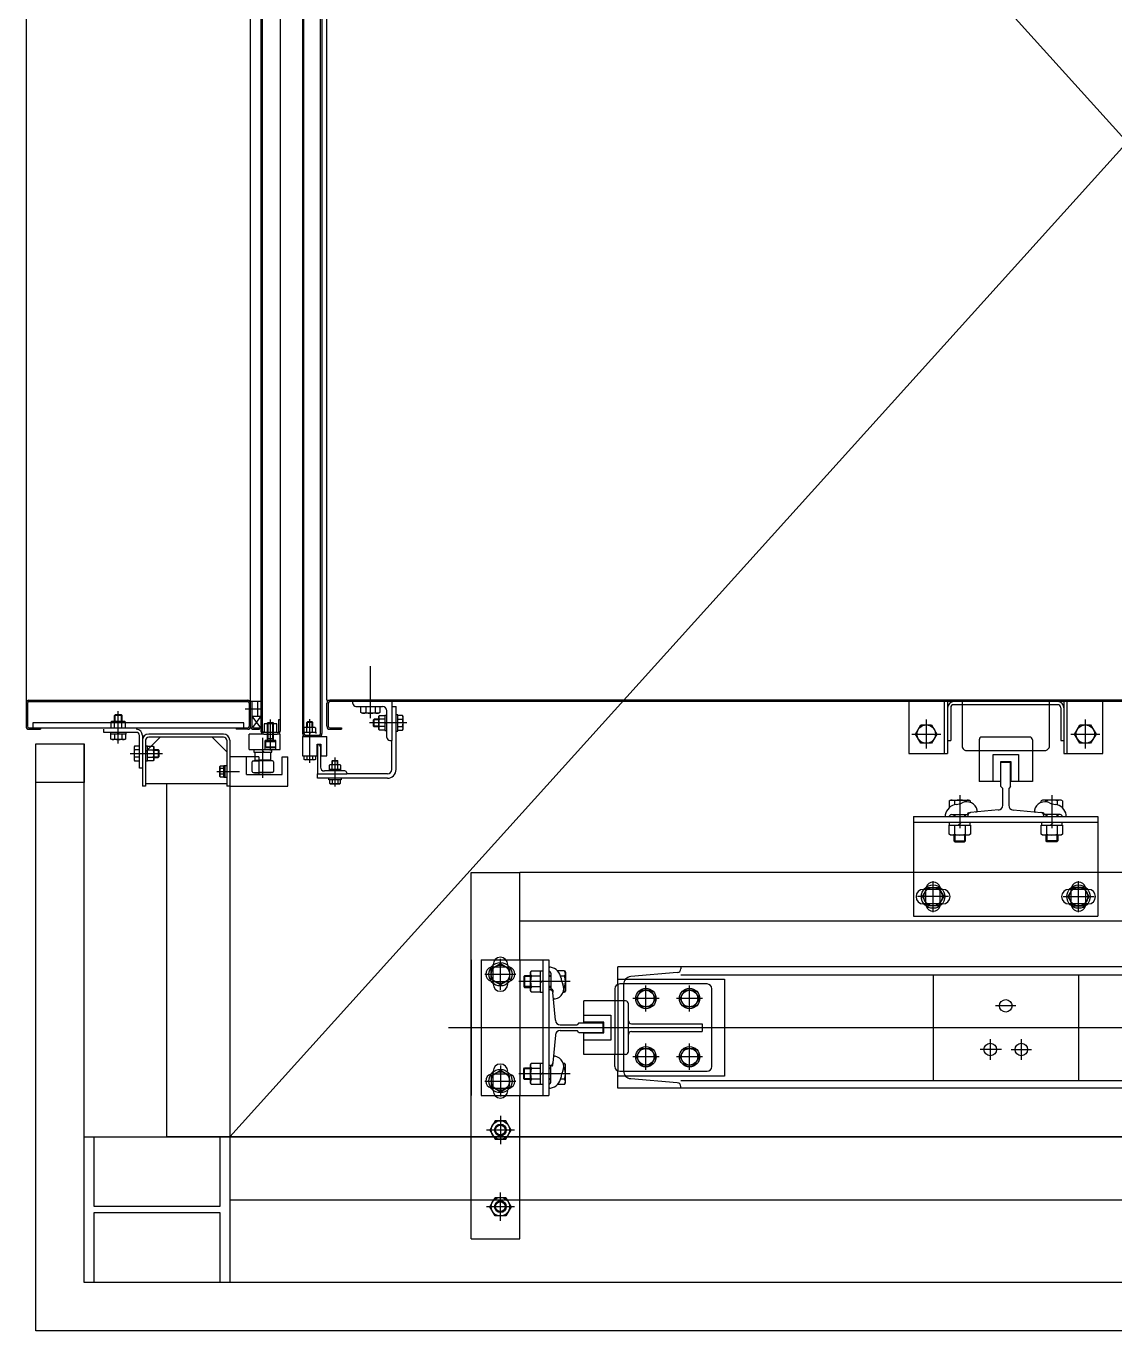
# Model space of a CAD drawing. Header units: millimetres. Extents: x -48783 to 30095, y 6477 to 24477.
# Drawn here: x 2114 to 2226.2, y 14712 to 14846.5 of the extents above; entities that cross this region are included whole.
import ezdxf

# ---------------------------------------------------------------- set-up
doc = ezdxf.new("R2010")
doc.units = ezdxf.units.MM
doc.header["$LTSCALE"] = 100
doc.layers.add('0-XREF', color=7, linetype='Continuous')
doc.layers.add('X-N-FAB-L20$0$08', color=8, linetype='Continuous')

# ---------------------------------------------------------------- blocks, each defined once
blk = doc.blocks.new('X-N-FAB-L20$0$A$C1d07c4d4')
at = {"layer": 'X-N-FAB-L20$0$08'}
for p, q in [((2852.44, 4312), (3037.44, 4107)), ((2852.44, 4107), (3037.44, 4312)), ((2831.44, 4294.7), (2831.44, 4149.3)), ((2854.59, 4149.3), (2854.59, 4294.7)), ((2855.64, 4295.2), (2855.64, 4148.8)), ((2855.79, 4295.2), (2855.79, 4148.8)), ((2857.64, 4295.2), (2857.64, 4148.8)), ((2859.94, 4295.45), (2859.94, 4148.55)), ((2860.09, 4148.55), (2860.09, 4295.45)), ((2861.79, 4148.55), (2861.79, 4295.45)), ((2861.94, 4295.45), (2861.94, 4148.55)), ((2862.44, 4152), (2862.44, 4292)), ((2866.94, 4150.15), (2866.94, 4155.5)), ((2831.59, 4151.7), (2831.59, 4149.3)), ((2831.74, 4152), (2854.29, 4152)), ((2831.74, 4151.85), (2854.29, 4151.85)), ((2840.94, 4147.53), (2840.94, 4150.88)), ((2854.04, 4151.1), (2855.84, 4151.1)), ((2854.44, 4151.7), (2854.44, 4149.3)), ((2855.64, 4151.85), (2854.59, 4151.85)), ((2854.74, 4149.3), (2854.74, 4151.85)), ((2855.34, 4150.35), (2855.34, 4151.85)), ((2862.44, 4152), (2862.74, 4152)), ((2862.44, 4149.3), (2862.44, 4151.7)), ((2862.59, 4151.7), (2862.59, 4149.3)), ((3012.14, 4152), (2862.74, 4152)), ((3012.14, 4151.85), (2862.74, 4151.85)), ((2865.14, 4151.65), (2865.14, 4151.85)), ((2865.44, 4151.35), (2868.19, 4151.35)), ((2865.96, 4150.73), (2865.96, 4151.35)), ((2866.45, 4151.35), (2866.45, 4150.73)), ((2867.43, 4151.35), (2867.43, 4150.73)), ((2867.92, 4151.35), (2867.92, 4150.73)), ((2868.64, 4148.15), (2868.64, 4150.9)), ((2869.14, 4151.85), (2869.14, 4147.85)), ((2869.14, 4151.35), (2869.59, 4151.35)), ((2869.59, 4144.85), (2869.59, 4151.35)), ((2922.44, 4151.85), (2922.44, 4146.5)), ((2926.12, 4146.5), (2926.12, 4151.85)), ((2926.44, 4151.85), (2926.44, 4146.5)), ((2926.76, 4151.21), (2926.76, 4147.85)), ((2937.8, 4151.53), (2927.08, 4151.53)), ((2927.94, 4152), (2927.94, 4147.3)), ((2936.94, 4147.3), (2936.94, 4152)), ((2938.12, 4151.21), (2938.12, 4147.85)), ((2938.44, 4151.85), (2938.44, 4146.5)), ((2938.76, 4146.5), (2938.76, 4151.85)), ((2942.44, 4146.5), (2942.44, 4151.85)), ((2853.89, 4149.65), (2832.14, 4149.65)), ((2832.14, 4149.65), (2832.14, 4149.15)), ((2840.29, 4149.8), (2840.19, 4149.74)), ((2840.19, 4149.74), (2840.19, 4149.15)), ((2841.59, 4149.8), (2840.29, 4149.8)), ((2840.54, 4150.41), (2840.61, 4150.48)), ((2840.54, 4149.8), (2840.54, 4150.41)), ((2841.34, 4150.41), (2840.54, 4150.41)), ((2840.56, 4149.15), (2840.56, 4149.74)), ((2840.61, 4149.8), (2840.61, 4150.48)), ((2841.27, 4150.48), (2840.61, 4150.48)), ((2841.27, 4149.8), (2841.27, 4150.48)), ((2841.34, 4150.41), (2841.27, 4150.48)), ((2841.32, 4149.15), (2841.32, 4149.74)), ((2841.34, 4149.8), (2841.34, 4150.41)), ((2841.69, 4149.74), (2841.59, 4149.8)), ((2841.69, 4149.15), (2841.69, 4149.74)), ((2853.89, 4149.15), (2853.89, 4149.65)), ((2855.64, 4149.15), (2854.74, 4150.35)), ((2854.74, 4150.35), (2855.64, 4150.35)), ((2855.64, 4150.35), (2854.78, 4149.19)), ((2855.99, 4149.55), (2855.99, 4148.65)), ((2855.99, 4149.55), (2855.99, 4148.65)), ((2857.29, 4149.55), (2855.99, 4149.55)), ((2857.29, 4149.55), (2855.99, 4149.55)), ((2856.34, 4149.65), (2856.39, 4149.7)), ((2856.34, 4149.55), (2856.34, 4149.65)), ((2856.34, 4149.65), (2856.94, 4149.65)), ((2856.34, 4147.85), (2856.34, 4149.55)), ((2856.39, 4149.55), (2856.39, 4149.7)), ((2856.39, 4149.7), (2856.89, 4149.7)), ((2856.39, 4148.05), (2856.39, 4149.55)), ((2856.64, 4146.8), (2856.64, 4150)), ((2856.89, 4149.55), (2856.89, 4149.7)), ((2856.94, 4149.65), (2856.89, 4149.7)), ((2856.89, 4148.05), (2856.89, 4149.55)), ((2856.94, 4149.55), (2856.94, 4149.65)), ((2856.94, 4147.85), (2856.94, 4149.55)), ((2857.29, 4148.65), (2857.29, 4149.55)), ((2857.29, 4148.65), (2857.29, 4149.55)), ((2857.49, 4148.8), (2857.49, 4150)), ((2857.49, 4150), (2857.64, 4150)), ((2860.39, 4149.7), (2860.44, 4149.75)), ((2860.39, 4149.2), (2860.39, 4149.7)), ((2860.99, 4149.7), (2860.39, 4149.7)), ((2860.44, 4149.2), (2860.44, 4149.75)), ((2860.94, 4149.75), (2860.44, 4149.75)), ((2860.69, 4145.55), (2860.69, 4150.05)), ((2860.94, 4149.2), (2860.94, 4149.75)), ((2860.99, 4149.7), (2860.94, 4149.75)), ((2860.99, 4149.2), (2860.99, 4149.7)), ((2866.09, 4150.65), (2865.96, 4150.73)), ((2867.79, 4150.65), (2866.09, 4150.65)), ((2870.7, 4149.65), (2866.85, 4149.65)), ((2867.32, 4150.05), (2867.25, 4149.98)), ((2867.79, 4149.98), (2867.25, 4149.98)), ((2867.25, 4149.32), (2867.25, 4149.98)), ((2867.79, 4150.05), (2867.32, 4150.05)), ((2867.32, 4149.25), (2867.32, 4150.05)), ((2867.92, 4150.73), (2867.79, 4150.65)), ((2867.79, 4150.3), (2867.85, 4150.4)), ((2867.79, 4149), (2867.79, 4150.3)), ((2867.85, 4150.4), (2868.44, 4150.4)), ((2868.44, 4150.03), (2867.85, 4150.03)), ((2868.44, 4150.42), (2868.44, 4148.88)), ((2868.64, 4150.42), (2868.44, 4150.42)), ((2868.44, 4149.55), (2868.64, 4149.75)), ((2869.75, 4150.5), (2869.59, 4150.5)), ((2869.75, 4148.8), (2869.75, 4150.5)), ((2870.24, 4150.4), (2869.75, 4150.4)), ((2869.75, 4150.03), (2870.24, 4150.03)), ((2870.3, 4150.3), (2870.24, 4150.4)), ((2870.3, 4149), (2870.3, 4150.3)), ((2923.14, 4148.5), (2923.69, 4149.45)), ((2923.69, 4149.45), (2924.79, 4149.45)), ((2924.24, 4150), (2924.24, 4147)), ((2924.79, 4149.45), (2925.34, 4148.5)), ((2939.54, 4148.5), (2940.09, 4149.45)), ((2940.09, 4149.45), (2941.19, 4149.45)), ((2940.64, 4150), (2940.64, 4147)), ((2941.19, 4149.45), (2941.74, 4148.5)), ((2831.74, 4149.15), (2854.29, 4149.15)), ((2831.74, 4149), (2832.94, 4149)), ((2832.94, 4149.15), (2832.94, 4149)), ((2839.44, 4148.68), (2839.44, 4149)), ((2842.8, 4148.68), (2839.44, 4148.68)), ((2840.17, 4148.48), (2840.17, 4148.68)), ((2841.71, 4148.48), (2840.17, 4148.48)), ((2840.19, 4147.99), (2840.19, 4148.48)), ((2840.56, 4148.48), (2840.56, 4147.99)), ((2841.04, 4148.48), (2840.84, 4148.68)), ((2841.32, 4148.48), (2841.32, 4147.99)), ((2841.69, 4148.48), (2841.69, 4147.99)), ((2841.71, 4148.68), (2841.71, 4148.48)), ((2843.12, 4145), (2843.12, 4148.36)), ((2843.44, 4148.36), (2843.44, 4147.86)), ((2845.26, 4148.18), (2843.76, 4146.68)), ((2851.8, 4148.5), (2844.08, 4148.5)), ((2851.8, 4148.18), (2844.08, 4148.18)), ((2852.12, 4146.68), (2850.62, 4148.18)), ((2853.09, 4149.15), (2853.09, 4149)), ((2854.29, 4149), (2853.09, 4149)), ((2855.94, 4148.5), (2854.44, 4148.5)), ((2854.44, 4146.9), (2854.44, 4148.5)), ((2854.89, 4149.15), (2855.64, 4149.15)), ((2854.89, 4149), (2855.49, 4149)), ((2855.49, 4149), (2855.49, 4149.15)), ((2855.84, 4144), (2855.84, 4148.1)), ((2857.34, 4148.65), (2855.94, 4148.65)), ((2855.94, 4148.5), (2857.34, 4148.5)), ((2856.34, 4147.85), (2856.39, 4148.05)), ((2856.34, 4148.05), (2856.94, 4148.05)), ((2856.94, 4147.85), (2856.89, 4148.05)), ((2857.64, 4148.5), (2857.34, 4148.5)), ((2857.64, 4146.9), (2857.64, 4148.5)), ((2859.94, 4148.25), (2859.94, 4146.25)), ((2860.04, 4148.25), (2859.94, 4148.25)), ((2860.04, 4148.25), (2862.44, 4148.25)), ((2860.08, 4148.7), (2861.3, 4148.7)), ((2860.08, 4148.55), (2860.08, 4148.7)), ((2860.11, 4149.16), (2860.19, 4149.2)), ((2860.11, 4148.7), (2860.11, 4149.16)), ((2860.19, 4149.2), (2861.19, 4149.2)), ((2860.24, 4148.4), (2861.64, 4148.4)), ((2860.24, 4148.25), (2861.64, 4148.25)), ((2860.4, 4148.7), (2860.4, 4149.16)), ((2860.61, 4148.7), (2860.76, 4148.55)), ((2860.98, 4148.7), (2860.98, 4149.16)), ((2861.19, 4149.2), (2861.27, 4149.16)), ((2861.27, 4149.16), (2861.27, 4148.7)), ((2861.3, 4148.7), (2861.3, 4148.55)), ((2862.44, 4146.25), (2862.44, 4148.25)), ((2862.74, 4149.15), (2863.94, 4149.15)), ((2862.74, 4149), (2863.94, 4149)), ((2863.94, 4149.15), (2863.94, 4149)), ((2867.79, 4149.32), (2867.25, 4149.32)), ((2867.32, 4149.25), (2867.25, 4149.32)), ((2867.79, 4149.25), (2867.32, 4149.25)), ((2867.85, 4148.9), (2867.79, 4149)), ((2868.44, 4149.27), (2867.85, 4149.27)), ((2868.44, 4148.9), (2867.85, 4148.9)), ((2868.44, 4148.88), (2868.64, 4148.88)), ((2869.59, 4148.8), (2869.75, 4148.8)), ((2869.75, 4149.27), (2870.24, 4149.27)), ((2869.75, 4148.9), (2870.24, 4148.9)), ((2870.24, 4148.9), (2870.3, 4149)), ((2922.74, 4148.5), (2925.74, 4148.5)), ((2923.69, 4147.55), (2923.14, 4148.5)), ((2925.34, 4148.5), (2924.79, 4147.55)), ((2934.89, 4148.2), (2929.99, 4148.2)), ((2939.14, 4148.5), (2942.14, 4148.5)), ((2940.09, 4147.55), (2939.54, 4148.5)), ((2941.74, 4148.5), (2941.19, 4147.55)), ((2832.44, 4147.5), (2837.44, 4147.5)), ((2832.44, 4087), (2832.44, 4147.5)), ((2837.44, 4092), (2837.44, 4147.5)), ((2840.29, 4147.93), (2840.19, 4147.99)), ((2841.59, 4147.93), (2840.29, 4147.93)), ((2841.69, 4147.99), (2841.59, 4147.93)), ((2842.63, 4147.25), (2842.57, 4147.15)), ((2842.57, 4147.15), (2842.57, 4145.85)), ((2843.12, 4147.25), (2842.63, 4147.25)), ((2843.12, 4146.88), (2842.63, 4146.88)), ((2843.44, 4147.86), (2843.44, 4143.15)), ((2843.76, 4147.86), (2843.76, 4143.15)), ((2843.96, 4147.27), (2843.76, 4147.27)), ((2843.96, 4145.73), (2843.96, 4147.27)), ((2843.96, 4147.25), (2844.55, 4147.25)), ((2843.96, 4146.88), (2844.55, 4146.88)), ((2844.55, 4147.25), (2844.61, 4147.15)), ((2844.61, 4147.15), (2844.61, 4145.85)), ((2844.61, 4146.9), (2845.05, 4146.9)), ((2844.61, 4146.83), (2845.12, 4146.83)), ((2845.05, 4146.9), (2845.05, 4146.1)), ((2845.05, 4146.9), (2845.12, 4146.83)), ((2845.12, 4146.83), (2845.12, 4146.17)), ((2852.12, 4147.86), (2852.12, 4143.15)), ((2852.44, 4147.86), (2852.44, 4143.15)), ((2854.44, 4146.9), (2857.64, 4146.9)), ((2854.92, 4146.9), (2854.92, 4146.65)), ((2855.71, 4146.9), (2855.96, 4146.65)), ((2856.09, 4146.9), (2856.09, 4147.85)), ((2857.19, 4147.85), (2856.09, 4147.85)), ((2856.14, 4147.16), (2856.14, 4147.85)), ((2857.14, 4147.7), (2856.14, 4147.7)), ((2857.14, 4147.16), (2856.14, 4147.16)), ((2856.2, 4147.1), (2856.14, 4147.16)), ((2857.08, 4147.1), (2856.2, 4147.1)), ((2856.71, 4147.7), (2856.56, 4147.85)), ((2856.76, 4146.65), (2856.76, 4146.9)), ((2857.14, 4147.16), (2857.08, 4147.1)), ((2857.14, 4147.85), (2857.14, 4147.16)), ((2857.19, 4146.9), (2857.19, 4147.85)), ((2861.44, 4147.45), (2861.84, 4147.45)), ((2861.44, 4146.25), (2861.44, 4147.45)), ((2861.49, 4147.4), (2861.49, 4144.4)), ((2861.59, 4147.4), (2861.49, 4147.4)), ((2861.79, 4147.2), (2861.79, 4145.1)), ((2861.84, 4147.45), (2861.84, 4146.25)), ((2868.94, 4147.85), (2869.14, 4147.85)), ((2869.14, 4144.85), (2869.14, 4147.85)), ((2924.79, 4147.55), (2923.69, 4147.55)), ((2926.44, 4147.85), (2926.76, 4147.85)), ((2928.44, 4146.8), (2936.44, 4146.8)), ((2929.69, 4147.9), (2929.69, 4146.8)), ((2929.69, 4146.8), (2929.69, 4143.6)), ((2935.19, 4147.9), (2935.19, 4146.8)), ((2935.19, 4146.8), (2935.19, 4143.6)), ((2938.12, 4147.85), (2938.44, 4147.85)), ((2941.19, 4147.55), (2940.09, 4147.55)), ((2842.17, 4146.5), (2845.52, 4146.5)), ((2842.57, 4145.85), (2842.63, 4145.75)), ((2843.12, 4146.12), (2842.63, 4146.12)), ((2842.63, 4145.75), (2843.12, 4145.75)), ((2843.96, 4146.6), (2843.76, 4146.4)), ((2843.76, 4145.73), (2843.96, 4145.73)), ((2843.96, 4146.12), (2844.55, 4146.12)), ((2844.55, 4145.75), (2843.96, 4145.75)), ((2844.61, 4145.85), (2844.55, 4145.75)), ((2844.61, 4146.17), (2845.12, 4146.17)), ((2844.61, 4146.1), (2845.05, 4146.1)), ((2845.05, 4146.1), (2845.12, 4146.17)), ((2855.44, 4146.15), (2852.44, 4146.15)), ((2854.16, 4144.35), (2854.16, 4146.15)), ((2854.74, 4144.65), (2854.74, 4145.65)), ((2854.84, 4145.75), (2855.44, 4145.75)), ((2854.92, 4146.65), (2856.76, 4146.65)), ((2854.99, 4145.8), (2855.44, 4145.8)), ((2854.99, 4145.8), (2854.99, 4145.75)), ((2855.04, 4146.15), (2855.04, 4146.65)), ((2855.04, 4145.8), (2855.04, 4146.15)), ((2855.44, 4146.15), (2855.44, 4144.35)), ((2856.69, 4145.8), (2855.44, 4145.8)), ((2856.84, 4145.75), (2855.44, 4145.75)), ((2856.64, 4146.65), (2856.64, 4145.8)), ((2856.69, 4145.8), (2856.69, 4145.75)), ((2856.94, 4145.65), (2856.94, 4144.65)), ((2857.84, 4146.15), (2858.44, 4146.15)), ((2857.84, 4144.35), (2857.84, 4146.15)), ((2857.84, 4144.35), (2857.84, 4146.15)), ((2858.44, 4143.15), (2858.44, 4146.15)), ((2859.94, 4146.25), (2861.44, 4146.25)), ((2860.11, 4145.89), (2860.11, 4146.25)), ((2860.19, 4145.85), (2860.11, 4145.89)), ((2861.19, 4145.85), (2860.19, 4145.85)), ((2860.4, 4146.25), (2860.4, 4145.89)), ((2860.98, 4146.25), (2860.98, 4145.89)), ((2861.27, 4145.89), (2861.19, 4145.85)), ((2861.27, 4146.25), (2861.27, 4145.89)), ((2861.84, 4146.25), (2862.44, 4146.25)), ((2862.99, 4145.74), (2863.04, 4145.79)), ((2862.99, 4145.74), (2863.59, 4145.74)), ((2862.99, 4145.35), (2862.99, 4145.74)), ((2863.04, 4145.35), (2863.04, 4145.79)), ((2863.04, 4145.79), (2863.54, 4145.79)), ((2863.29, 4143.09), (2863.29, 4146.09)), ((2863.54, 4145.35), (2863.54, 4145.79)), ((2863.59, 4145.74), (2863.54, 4145.79)), ((2863.59, 4145.35), (2863.59, 4145.74)), ((2922.44, 4146.5), (2926.44, 4146.5)), ((2931.14, 4143.6), (2931.14, 4146.4)), ((2931.14, 4146.4), (2933.74, 4146.4)), ((2931.89, 4145.65), (2931.89, 4143.6)), ((2932.99, 4145.65), (2931.89, 4145.65)), ((2931.94, 4143.1), (2931.94, 4145.6)), ((2931.94, 4145.6), (2932.94, 4145.6)), ((2932.94, 4143.1), (2932.94, 4145.6)), ((2932.99, 4143.6), (2932.99, 4145.65)), ((2933.74, 4146.4), (2933.74, 4143.6)), ((2938.44, 4146.5), (2942.44, 4146.5)), ((2843.44, 4145), (2843.12, 4145)), ((2851.11, 4144.65), (2853.44, 4144.65)), ((2851.41, 4145.15), (2851.45, 4145.23)), ((2851.41, 4144.15), (2851.41, 4145.15)), ((2851.45, 4144.07), (2851.41, 4144.15)), ((2851.45, 4145.23), (2851.81, 4145.23)), ((2851.81, 4144.94), (2851.45, 4144.94)), ((2851.81, 4144.36), (2851.45, 4144.36)), ((2851.81, 4144.07), (2851.45, 4144.07)), ((2851.81, 4145.26), (2851.96, 4145.26)), ((2851.81, 4144.04), (2851.81, 4145.26)), ((2851.81, 4144.58), (2851.96, 4144.73)), ((2851.96, 4144.04), (2851.81, 4144.04)), ((2851.96, 4145.27), (2852.12, 4145.27)), ((2851.96, 4144.02), (2851.96, 4145.27)), ((2852.12, 4144.02), (2851.96, 4144.02)), ((2854.16, 4144.35), (2855.44, 4144.35)), ((2854.84, 4144.55), (2855.44, 4144.55)), ((2854.99, 4144.5), (2854.99, 4144.55)), ((2854.99, 4144.5), (2855.44, 4144.5)), ((2856.84, 4144.55), (2855.44, 4144.55)), ((2856.69, 4144.5), (2855.44, 4144.5)), ((2855.44, 4144.35), (2857.84, 4144.35)), ((2856.69, 4144.55), (2856.69, 4144.5)), ((2861.49, 4143.95), (2861.49, 4144.4)), ((2861.49, 4144.4), (2864.49, 4144.4)), ((2864.29, 4144.7), (2862.19, 4144.7)), ((2862.68, 4144.85), (2862.68, 4144.7)), ((2863.9, 4144.85), (2862.68, 4144.85)), ((2862.71, 4145.31), (2862.79, 4145.35)), ((2862.71, 4144.85), (2862.71, 4145.31)), ((2862.79, 4145.35), (2863.79, 4145.35)), ((2863, 4144.85), (2863, 4145.31)), ((2863.21, 4144.85), (2863.36, 4144.7)), ((2863.58, 4144.85), (2863.58, 4145.31)), ((2863.79, 4145.35), (2863.87, 4145.31)), ((2863.87, 4145.31), (2863.87, 4144.85)), ((2863.9, 4144.7), (2863.9, 4144.85)), ((2864.49, 4144.5), (2864.49, 4144.4)), ((2868.69, 4144.4), (2864.49, 4144.4)), ((2843.76, 4143.15), (2843.44, 4143.15)), ((2852.12, 4143.38), (2843.76, 4143.38)), ((2852.44, 4143.15), (2852.12, 4143.15)), ((2852.44, 4143.15), (2858.44, 4143.15)), ((2868.69, 4143.95), (2861.49, 4143.95)), ((2862.66, 4143.79), (2862.66, 4143.95)), ((2863.91, 4143.79), (2862.66, 4143.79)), ((2862.71, 4143.79), (2862.71, 4143.43)), ((2862.71, 4143.43), (2862.79, 4143.39)), ((2862.79, 4143.39), (2863.79, 4143.39)), ((2863, 4143.79), (2863, 4143.43)), ((2863.58, 4143.79), (2863.58, 4143.43)), ((2863.79, 4143.39), (2863.87, 4143.43)), ((2863.87, 4143.43), (2863.87, 4143.79)), ((2863.91, 4143.95), (2863.91, 4143.79)), ((2931.89, 4143.6), (2929.69, 4143.6)), ((2931.94, 4143.1), (2932.14, 4142.9)), ((2932.14, 4141.17), (2932.14, 4142.9)), ((2932.94, 4143.1), (2932.74, 4142.9)), ((2932.74, 4142.9), (2932.74, 4141.17)), ((2935.19, 4143.6), (2932.99, 4143.6)), ((2926.59, 4141.62), (2926.74, 4141.7)), ((2926.59, 4141.61), (2926.59, 4140.9)), ((2926.74, 4141.7), (2928.64, 4141.7)), ((2927.14, 4141.62), (2927.14, 4141.22)), ((2927.69, 4142.2), (2927.69, 4138.8)), ((2928.24, 4141.61), (2928.24, 4141.51)), ((2928.64, 4141.7), (2928.79, 4141.62)), ((2928.79, 4141.46), (2928.79, 4141.61)), ((2936.24, 4141.7), (2936.09, 4141.62)), ((2936.09, 4141.46), (2936.09, 4141.61)), ((2938.14, 4141.7), (2936.24, 4141.7)), ((2936.64, 4141.61), (2936.64, 4141.51)), ((2937.19, 4142.2), (2937.19, 4138.8)), ((2937.74, 4141.62), (2937.74, 4141.22)), ((2938.29, 4141.62), (2938.14, 4141.7)), ((2938.29, 4141.61), (2938.29, 4140.9)), ((2922.94, 4140), (2941.94, 4140)), ((2922.94, 4140), (2922.94, 4129.75)), ((2926.63, 4140.07), (2926.66, 4140.11)), ((2926.83, 4140.2), (2928.49, 4140.2)), ((2927.09, 4140.2), (2927.09, 4140)), ((2927.18, 4140.2), (2927.18, 4140)), ((2928.2, 4140.2), (2928.2, 4140)), ((2928.29, 4140), (2928.29, 4140.2)), ((2928.49, 4140.3), (2928.49, 4140.2)), ((2928.54, 4140.13), (2928.54, 4140)), ((2928.58, 4140.4), (2928.81, 4140.42)), ((2931.68, 4140.68), (2928.81, 4140.42)), ((2933.2, 4140.68), (2936.07, 4140.42)), ((2936.3, 4140.4), (2936.07, 4140.42)), ((2936.34, 4140.13), (2936.34, 4140)), ((2936.39, 4140.3), (2936.39, 4140.2)), ((2938.05, 4140.2), (2936.39, 4140.2)), ((2936.59, 4140), (2936.59, 4140.2)), ((2936.68, 4140.2), (2936.68, 4140)), ((2937.7, 4140.2), (2937.7, 4140)), ((2937.79, 4140.2), (2937.79, 4140)), ((2938.25, 4140.07), (2938.22, 4140.11)), ((2941.94, 4140), (2941.94, 4129.75)), ((2941.94, 4139.4), (2922.94, 4139.4)), ((2926.59, 4139.1), (2928.79, 4139.1)), ((2926.59, 4138.18), (2926.59, 4139.1)), ((2926.61, 4139.4), (2926.61, 4139.1)), ((2927.14, 4139.1), (2927.14, 4138.18)), ((2927.54, 4139.1), (2927.84, 4139.4)), ((2928.24, 4139.1), (2928.24, 4138.18)), ((2928.76, 4139.1), (2928.76, 4139.4)), ((2928.79, 4139.1), (2928.79, 4138.18)), ((2936.09, 4139.1), (2938.29, 4139.1)), ((2936.09, 4138.18), (2936.09, 4139.1)), ((2936.11, 4139.4), (2936.11, 4139.1)), ((2936.64, 4139.1), (2936.64, 4138.18)), ((2937.04, 4139.1), (2937.34, 4139.4)), ((2937.74, 4139.1), (2937.74, 4138.18)), ((2938.26, 4139.1), (2938.26, 4139.4)), ((2938.29, 4139.1), (2938.29, 4138.18)), ((2926.74, 4138.1), (2926.59, 4138.18)), ((2928.64, 4138.1), (2926.74, 4138.1)), ((2927.09, 4138.1), (2927.09, 4137.49)), ((2927.09, 4137.49), (2928.29, 4137.49)), ((2927.09, 4137.49), (2927.18, 4137.4)), ((2927.18, 4138.1), (2927.18, 4137.4)), ((2927.18, 4137.4), (2928.2, 4137.4)), ((2928.2, 4138.1), (2928.2, 4137.4)), ((2928.2, 4137.4), (2928.29, 4137.49)), ((2928.29, 4137.49), (2928.29, 4138.1)), ((2928.79, 4138.18), (2928.64, 4138.1)), ((2936.24, 4138.1), (2936.09, 4138.18)), ((2938.14, 4138.1), (2936.24, 4138.1)), ((2936.59, 4137.49), (2936.59, 4138.1)), ((2937.79, 4137.49), (2936.59, 4137.49)), ((2936.68, 4137.4), (2936.59, 4137.49)), ((2936.68, 4138.1), (2936.68, 4137.4)), ((2937.7, 4137.4), (2936.68, 4137.4)), ((2937.7, 4138.1), (2937.7, 4137.4)), ((2937.79, 4137.49), (2937.7, 4137.4)), ((2937.79, 4138.1), (2937.79, 4137.49)), ((2938.29, 4138.18), (2938.14, 4138.1)), ((2877.34, 4096.5), (2877.34, 4134.25)), ((2877.34, 4134.25), (2882.34, 4134.25)), ((2982.54, 4134.25), (2882.34, 4134.25)), ((2882.34, 4125.25), (2882.34, 4134.25)), ((2924.94, 4130.15), (2924.94, 4133.35)), ((2939.94, 4130.15), (2939.94, 4133.35)), ((2923.84, 4131.75), (2924.39, 4132.7)), ((2925.94, 4132.5), (2923.94, 4132.5)), ((2924.19, 4131), (2924.19, 4132.5)), ((2924.39, 4132.7), (2925.49, 4132.7)), ((2925.49, 4132.7), (2926.04, 4131.75)), ((2925.69, 4131), (2925.69, 4132.5)), ((2939.39, 4132.7), (2938.84, 4131.75)), ((2940.94, 4132.5), (2938.94, 4132.5)), ((2939.19, 4131), (2939.19, 4132.5)), ((2940.49, 4132.7), (2939.39, 4132.7)), ((2941.04, 4131.75), (2940.49, 4132.7)), ((2940.69, 4131), (2940.69, 4132.5)), ((2926.54, 4131.75), (2923.34, 4131.75)), ((2924.39, 4130.8), (2923.84, 4131.75)), ((2925.94, 4131), (2923.94, 4131)), ((2925.49, 4130.8), (2924.39, 4130.8)), ((2926.04, 4131.75), (2925.49, 4130.8)), ((2938.34, 4131.75), (2941.54, 4131.75)), ((2938.84, 4131.75), (2939.39, 4130.8)), ((2940.94, 4131), (2938.94, 4131)), ((2939.39, 4130.8), (2940.49, 4130.8)), ((2940.49, 4130.8), (2941.04, 4131.75)), ((2882.34, 4129.25), (2982.54, 4129.25)), ((2922.94, 4129.75), (2941.94, 4129.75)), ((2877.34, 4125.25), (2877.34, 4111.25)), ((2878.34, 4125.25), (2878.34, 4111.25)), ((2878.34, 4125.25), (2885.34, 4125.25)), ((2880.34, 4122.15), (2880.34, 4125.35)), ((2882.34, 4125.25), (2882.34, 4111.25)), ((2884.74, 4111.25), (2884.74, 4125.25)), ((2885.34, 4125.25), (2885.34, 4111.25)), ((2879.39, 4124.3), (2880.34, 4124.85)), ((2879.39, 4123.2), (2879.39, 4124.3)), ((2879.59, 4122.75), (2879.59, 4124.75)), ((2879.59, 4124.5), (2881.09, 4124.5)), ((2880.34, 4124.85), (2881.29, 4124.3)), ((2881.29, 4124.3), (2881.29, 4123.2)), ((2883.44, 4123.95), (2883.52, 4124.1)), ((2883.44, 4122.05), (2883.44, 4123.95)), ((2883.52, 4124.1), (2884.44, 4124.1)), ((2884.44, 4124.1), (2884.44, 4121.9)), ((2884.74, 4124.07), (2884.44, 4124.07)), ((2885.41, 4124.06), (2885.45, 4124.03)), ((2885.54, 4123.86), (2885.54, 4122.2)), ((2886.95, 4124.1), (2886.24, 4124.1)), ((2886.96, 4124.1), (2887.04, 4123.95)), ((2887.04, 4123.95), (2887.04, 4122.05)), ((2972.44, 4124.5), (2892.44, 4124.5)), ((2892.44, 4122.71), (2892.44, 4124.5)), ((2898.57, 4123.93), (2893.77, 4123.51)), ((2898.94, 4124.5), (2898.94, 4124.32)), ((2878.74, 4123.75), (2881.94, 4123.75)), ((2880.34, 4122.65), (2879.39, 4123.2)), ((2879.59, 4123), (2881.09, 4123)), ((2881.29, 4123.2), (2880.34, 4122.65)), ((2887.54, 4123), (2882.24, 4123)), ((2882.83, 4123.6), (2882.74, 4123.51)), ((2883.44, 4123.51), (2882.74, 4123.51)), ((2882.74, 4123.51), (2882.74, 4122.49)), ((2883.44, 4122.49), (2882.74, 4122.49)), ((2882.74, 4122.49), (2882.83, 4122.4)), ((2883.44, 4123.6), (2882.83, 4123.6)), ((2882.83, 4123.6), (2882.83, 4122.4)), ((2884.44, 4123.55), (2883.52, 4123.55)), ((2884.44, 4122.85), (2884.74, 4123.15)), ((2885.54, 4123.6), (2885.34, 4123.6)), ((2885.54, 4123.51), (2885.34, 4123.51)), ((2885.54, 4122.49), (2885.34, 4122.49)), ((2886.96, 4123.55), (2886.56, 4123.55)), ((2892.44, 4123.25), (2903.44, 4123.25)), ((2892.44, 4122.71), (2892.44, 4113.79)), ((2901.64, 4122.75), (2892.64, 4122.75)), ((2893.04, 4122.71), (2893.04, 4113.79)), ((2895.34, 4119.9), (2895.34, 4122.6)), ((2898.94, 4123.7), (2965.94, 4123.7)), ((2899.84, 4119.9), (2899.84, 4122.6)), ((2903.44, 4123.25), (2903.44, 4113.25)), ((2924.94, 4123.7), (2924.94, 4112.8)), ((2939.94, 4123.7), (2939.94, 4112.8)), ((2882.83, 4122.4), (2883.44, 4122.4)), ((2883.52, 4121.9), (2883.44, 4122.05)), ((2884.44, 4122.45), (2883.52, 4122.45)), ((2884.44, 4121.9), (2883.52, 4121.9)), ((2884.44, 4121.92), (2884.74, 4121.92)), ((2885.34, 4122.4), (2885.54, 4122.4)), ((2885.47, 4122.15), (2885.34, 4122.15)), ((2885.64, 4122.2), (2885.54, 4122.2)), ((2885.74, 4122.11), (2885.76, 4121.88)), ((2886.01, 4119.01), (2885.76, 4121.88)), ((2886.8, 4121.9), (2886.95, 4121.9)), ((2886.95, 4122.45), (2886.85, 4122.45)), ((2887.04, 4122.05), (2886.96, 4121.9)), ((2892.14, 4122.25), (2892.14, 4121)), ((2896.69, 4121.25), (2893.99, 4121.25)), ((2894.36, 4121.25), (2894.85, 4122.1)), ((2894.85, 4120.4), (2894.36, 4121.25)), ((2894.85, 4122.1), (2895.83, 4122.1)), ((2895.83, 4122.1), (2896.32, 4121.25)), ((2896.32, 4121.25), (2895.83, 4120.4)), ((2901.19, 4121.25), (2898.49, 4121.25)), ((2898.86, 4121.25), (2899.35, 4122.1)), ((2899.35, 4120.4), (2898.86, 4121.25)), ((2899.35, 4122.1), (2900.33, 4122.1)), ((2900.33, 4122.1), (2900.82, 4121.25)), ((2900.82, 4121.25), (2900.33, 4120.4)), ((2902.14, 4114.25), (2902.14, 4122.25)), ((2893.24, 4121), (2888.94, 4121)), ((2888.94, 4118.8), (2888.94, 4121)), ((2892.14, 4121), (2892.14, 4115.5)), ((2893.54, 4115.8), (2893.54, 4120.7)), ((2895.83, 4120.4), (2894.85, 4120.4)), ((2900.33, 4120.4), (2899.35, 4120.4)), ((2933.49, 4120.5), (2931.39, 4120.5)), ((2886.51, 4118.55), (2888.24, 4118.55)), ((2888.44, 4118.75), (2888.24, 4118.55)), ((2888.44, 4118.75), (2890.94, 4118.75)), ((2888.94, 4119.55), (2891.74, 4119.55)), ((2890.99, 4118.8), (2888.94, 4118.8)), ((2890.94, 4117.75), (2890.94, 4118.75)), ((2890.99, 4117.7), (2890.99, 4118.8)), ((2891.74, 4119.55), (2891.74, 4116.95)), ((2893.84, 4118.65), (2901.14, 4118.65)), ((2901.14, 4118.65), (2901.14, 4117.85)), ((2874.98, 4118.25), (2988.71, 4118.25)), ((2886.01, 4117.49), (2885.76, 4114.62)), ((2886.51, 4117.95), (2888.24, 4117.95)), ((2888.44, 4117.75), (2888.24, 4117.95)), ((2888.44, 4117.75), (2890.94, 4117.75)), ((2888.94, 4117.7), (2890.99, 4117.7)), ((2888.94, 4115.5), (2888.94, 4117.7)), ((2893.84, 4117.85), (2901.14, 4117.85)), ((2891.74, 4116.95), (2888.94, 4116.95)), ((2894.36, 4115.25), (2894.85, 4116.1)), ((2894.85, 4116.1), (2895.83, 4116.1)), ((2895.34, 4113.9), (2895.34, 4116.6)), ((2895.83, 4116.1), (2896.32, 4115.25)), ((2898.86, 4115.25), (2899.35, 4116.1)), ((2899.35, 4116.1), (2900.33, 4116.1)), ((2899.84, 4113.9), (2899.84, 4116.6)), ((2900.33, 4116.1), (2900.82, 4115.25)), ((2931.99, 4116), (2929.79, 4116)), ((2930.84, 4117.05), (2930.84, 4114.95)), ((2932.99, 4116), (2935.09, 4116)), ((2934.04, 4117.05), (2934.04, 4114.95)), ((2883.44, 4114.45), (2883.52, 4114.6)), ((2883.44, 4112.55), (2883.44, 4114.45)), ((2883.52, 4114.6), (2884.44, 4114.6)), ((2884.44, 4114.6), (2884.44, 4112.4)), ((2884.74, 4114.57), (2884.44, 4114.57)), ((2885.74, 4114.39), (2885.76, 4114.62)), ((2886.8, 4114.6), (2886.95, 4114.6)), ((2887.04, 4114.45), (2886.96, 4114.6)), ((2887.04, 4112.55), (2887.04, 4114.45)), ((2893.24, 4115.5), (2888.94, 4115.5)), ((2892.14, 4114.25), (2892.14, 4115.5)), ((2896.69, 4115.25), (2893.99, 4115.25)), ((2894.85, 4114.4), (2894.36, 4115.25)), ((2896.32, 4115.25), (2895.83, 4114.4)), ((2901.19, 4115.25), (2898.49, 4115.25)), ((2899.35, 4114.4), (2898.86, 4115.25)), ((2900.82, 4115.25), (2900.33, 4114.4)), ((2880.34, 4113.85), (2879.39, 4113.3)), ((2879.39, 4113.3), (2879.39, 4112.2)), ((2879.59, 4111.75), (2879.59, 4113.75)), ((2879.59, 4113.5), (2881.09, 4113.5)), ((2880.34, 4114.35), (2880.34, 4111.15)), ((2881.29, 4113.3), (2880.34, 4113.85)), ((2881.29, 4112.2), (2881.29, 4113.3)), ((2887.54, 4113.5), (2882.24, 4113.5)), ((2882.74, 4114.01), (2882.83, 4114.1)), ((2883.44, 4114.01), (2882.74, 4114.01)), ((2882.74, 4112.99), (2882.74, 4114.01)), ((2882.83, 4114.1), (2883.44, 4114.1)), ((2882.83, 4112.9), (2882.83, 4114.1)), ((2884.44, 4114.05), (2883.52, 4114.05)), ((2884.44, 4113.35), (2884.74, 4113.65)), ((2885.47, 4114.35), (2885.34, 4114.35)), ((2885.34, 4114.1), (2885.54, 4114.1)), ((2885.54, 4114.01), (2885.34, 4114.01)), ((2885.64, 4114.3), (2885.54, 4114.3)), ((2885.54, 4112.64), (2885.54, 4114.3)), ((2886.95, 4114.05), (2886.85, 4114.05)), ((2892.44, 4112), (2892.44, 4113.79)), ((2903.44, 4113.25), (2892.44, 4113.25)), ((2892.64, 4113.75), (2901.64, 4113.75)), ((2895.83, 4114.4), (2894.85, 4114.4)), ((2900.33, 4114.4), (2899.35, 4114.4)), ((2878.74, 4112.75), (2881.94, 4112.75)), ((2879.39, 4112.2), (2880.34, 4111.65)), ((2879.59, 4112), (2881.09, 4112)), ((2880.34, 4111.65), (2881.29, 4112.2)), ((2883.44, 4112.99), (2882.74, 4112.99)), ((2882.83, 4112.9), (2882.74, 4112.99)), ((2883.44, 4112.9), (2882.83, 4112.9)), ((2883.52, 4112.4), (2883.44, 4112.55)), ((2884.44, 4112.95), (2883.52, 4112.95)), ((2884.44, 4112.4), (2883.52, 4112.4)), ((2884.44, 4112.42), (2884.74, 4112.42)), ((2885.54, 4112.99), (2885.34, 4112.99)), ((2885.54, 4112.9), (2885.34, 4112.9)), ((2885.41, 4112.44), (2885.45, 4112.47)), ((2886.95, 4112.4), (2886.24, 4112.4)), ((2886.96, 4112.95), (2886.56, 4112.95)), ((2886.96, 4112.4), (2887.04, 4112.55)), ((2972.44, 4112), (2892.44, 4112)), ((2898.57, 4112.57), (2893.77, 4112.99)), ((2898.94, 4112.8), (2965.94, 4112.8)), ((2898.94, 4112), (2898.94, 4112.18)), ((2878.34, 4111.25), (2885.34, 4111.25)), ((2882.34, 4096.5), (2882.34, 4111.25)), ((2880.34, 4109.15), (2880.34, 4106.25)), ((2879.79, 4108.65), (2879.24, 4107.7)), ((2880.89, 4108.65), (2879.79, 4108.65)), ((2881.44, 4107.7), (2880.89, 4108.65)), ((2837.44, 4107), (3052.44, 4107)), ((2881.79, 4107.7), (2878.89, 4107.7)), ((2879.24, 4107.7), (2879.79, 4106.75)), ((2879.79, 4106.75), (2880.89, 4106.75)), ((2880.89, 4106.75), (2881.44, 4107.7)), ((2880.34, 4098.35), (2880.34, 4101.25)), ((2881.79, 4099.8), (2878.89, 4099.8)), ((2879.24, 4099.8), (2879.79, 4100.75)), ((2879.79, 4098.85), (2879.24, 4099.8)), ((2879.79, 4100.75), (2880.89, 4100.75)), ((2880.89, 4100.75), (2881.44, 4099.8)), ((2881.44, 4099.8), (2880.89, 4098.85)), ((2880.89, 4098.85), (2879.79, 4098.85)), ((2877.34, 4096.5), (2882.34, 4096.5)), ((2970.04, 4092), (2837.44, 4092)), ((2970.04, 4087), (2832.44, 4087))]:
    blk.add_line(p, q, dxfattribs=at)
for points in [[(2832.44, 4147.5), (2837.44, 4147.5), (2837.44, 4143.5), (2832.44, 4143.5)], [(2837.44, 4092), (2837.44, 4107), (2838.44, 4107), (2838.44, 4099.85), (2851.44, 4099.85), (2851.44, 4107), (2852.44, 4107), (2852.44, 4092), (2851.44, 4092), (2851.44, 4099.15), (2838.44, 4099.15), (2838.44, 4092)], [(2852.44, 4100.5), (3037.44, 4100.5), (3037.44, 4107), (2852.44, 4107)]]:
    blk.add_lwpolyline(points, close=True, dxfattribs=at)
blk.add_lwpolyline([(2852.44, 4143.15), (2852.44, 4107), (2845.94, 4107), (2845.94, 4143.38)], dxfattribs=at)
for centre, radius in [((2924.24, 4148.5), 0.95), ((2940.64, 4148.5), 0.95), ((2924.94, 4131.75), 1.2), ((2924.94, 4131.75), 0.95), ((2939.94, 4131.75), 1.2), ((2939.94, 4131.75), 0.95), ((2880.34, 4123.75), 1.2), ((2880.34, 4123.75), 0.95), ((2895.34, 4121.25), 1.05), ((2895.34, 4121.25), 0.85), ((2899.84, 4121.25), 1.05), ((2899.84, 4121.25), 0.85), ((2932.44, 4120.5), 0.65), ((2895.34, 4115.25), 1.05), ((2895.34, 4115.25), 0.85), ((2899.84, 4115.25), 1.05), ((2899.84, 4115.25), 0.85), ((2930.84, 4116), 0.65), ((2934.04, 4116), 0.65), ((2880.34, 4112.75), 1.2), ((2880.34, 4112.75), 0.95), ((2880.34, 4107.7), 0.95), ((2880.34, 4107.7), 0.6), ((2880.34, 4107.7), 0.505), ((2880.34, 4099.8), 0.95), ((2880.34, 4099.8), 0.6), ((2880.34, 4099.8), 0.505)]:
    blk.add_circle(centre, radius, dxfattribs=at)
for centre, radius, start, end in [((2831.74, 4151.7), 0.3, 90, 180), ((2831.74, 4151.7), 0.15, 90, 180), ((2854.29, 4151.7), 0.3, 0, 90), ((2854.29, 4151.7), 0.15, 0, 90), ((2862.74, 4151.7), 0.3, 90, 180), ((2862.74, 4151.7), 0.15, 90, 180), ((2865.44, 4151.65), 0.3, 180, 270), ((2868.19, 4150.9), 0.45, 0, 90), ((2927.08, 4151.21), 0.64, 90, 180), ((2927.08, 4151.21), 0.32, 90, 180), ((2937.8, 4151.21), 0.64, 0, 90), ((2937.8, 4151.21), 0.32, 0, 90), ((2840.38, 4149.47), 0.332, 55.6158, 115.6158), ((2840.94, 4148.56), 1.24, 72.412, 107.588), ((2841.5, 4149.47), 0.332, 64.3842, 124.3842), ((2866.2, 4151.08), 0.434, 244.3842, 304.3842), ((2866.94, 4152.27), 1.62, 252.412, 287.588), ((2867.68, 4151.08), 0.434, 235.6158, 295.6158), ((2868.12, 4150.21), 0.332, 154.3842, 214.3842), ((2869.03, 4149.65), 1.24, 162.412, 197.588), ((2869.97, 4150.21), 0.332, 325.6158, 25.6158), ((2869.06, 4149.65), 1.24, 342.412, 17.588), ((2831.74, 4149.3), 0.3, 180, 270), ((2831.74, 4149.3), 0.15, 180, 270), ((2842.8, 4148.36), 0.64, 0, 90), ((2842.8, 4148.36), 0.32, 0, 90), ((2844.08, 4147.86), 0.64, 90, 180), ((2844.08, 4147.86), 0.32, 90, 180), ((2851.8, 4147.86), 0.64, 0, 90), ((2851.8, 4147.86), 0.32, 0, 90), ((2854.29, 4149.3), 0.3, 270, 0), ((2854.29, 4149.3), 0.15, 270, 0), ((2854.89, 4149.3), 0.3, 180, 270), ((2854.89, 4149.3), 0.15, 180, 270), ((2855.94, 4148.8), 0.3, 180, 270), ((2855.94, 4148.8), 0.15, 180, 270), ((2857.34, 4148.8), 0.3, 270, 0), ((2857.34, 4148.8), 0.15, 270, 0), ((2860.24, 4148.55), 0.3, 180, 270), ((2860.24, 4148.55), 0.15, 180, 270), ((2860.26, 4148.94), 0.256, 55.6158, 115.6158), ((2860.69, 4148.24), 0.955, 72.412, 107.588), ((2861.12, 4148.94), 0.256, 64.3842, 124.3842), ((2861.64, 4148.55), 0.15, 270, 0), ((2861.64, 4148.55), 0.3, 270, 0), ((2862.74, 4149.3), 0.3, 180, 270), ((2862.74, 4149.3), 0.15, 180, 270), ((2868.12, 4149.09), 0.332, 145.6158, 205.6158), ((2868.94, 4148.15), 0.3, 180, 270), ((2869.97, 4149.09), 0.332, 334.3842, 34.3842), ((2929.99, 4147.9), 0.3, 90, 180), ((2934.89, 4147.9), 0.3, 0, 90), ((2840.38, 4148.26), 0.332, 244.3842, 304.3842), ((2840.94, 4149.17), 1.24, 252.412, 287.588), ((2841.5, 4148.26), 0.332, 235.6158, 295.6158), ((2842.9, 4147.06), 0.332, 154.3842, 214.3842), ((2843.81, 4146.5), 1.24, 162.412, 197.588), ((2844.28, 4147.06), 0.332, 325.6158, 25.6158), ((2843.37, 4146.5), 1.24, 342.412, 17.588), ((2861.59, 4147.2), 0.2, 0, 90), ((2928.44, 4147.3), 0.5, 180, 203.5782), ((2928.44, 4147.3), 0.5, 203.5782, 270), ((2936.44, 4147.3), 0.5, 270, 336.4218), ((2936.44, 4147.3), 0.5, 336.4218, 0), ((2842.9, 4145.94), 0.332, 145.6158, 205.6158), ((2844.28, 4145.94), 0.332, 334.3842, 34.3842), ((2854.84, 4145.65), 0.1, 90, 180), ((2856.84, 4145.65), 0.1, 0, 90), ((2860.26, 4146.11), 0.256, 244.3842, 304.3842), ((2860.69, 4146.81), 0.955, 252.412, 287.588), ((2861.12, 4146.11), 0.256, 235.6158, 295.6158), ((2851.67, 4145.08), 0.256, 154.3842, 214.3842), ((2852.37, 4144.65), 0.955, 162.412, 197.588), ((2851.67, 4144.22), 0.256, 145.6158, 205.6158), ((2854.84, 4144.65), 0.1, 180, 270), ((2856.84, 4144.65), 0.1, 270, 0), ((2862.19, 4145.1), 0.4, 180, 270), ((2862.86, 4145.09), 0.256, 55.6158, 115.6158), ((2863.29, 4144.39), 0.955, 72.412, 107.588), ((2863.72, 4145.09), 0.256, 64.3842, 124.3842), ((2864.29, 4144.5), 0.2, 0, 90), ((2868.69, 4144.85), 0.9, 270, 0), ((2868.69, 4144.85), 0.45, 270, 0), ((2862.86, 4143.65), 0.256, 244.3842, 304.3842), ((2863.29, 4144.35), 0.955, 252.412, 287.588), ((2863.72, 4143.65), 0.256, 235.6158, 295.6158), ((2926.87, 4141.21), 0.486, 55.6158, 115.6158), ((2927.69, 4139.88), 1.82, 72.412, 107.588), ((2927.11, 4143.24), 2, 276.5328, 294.7744), ((2928.41, 4140.43), 1.1, 11.6914, 114.7744), ((2928.51, 4141.21), 0.486, 64.3842, 124.3842), ((2936.47, 4140.43), 1.1, 65.2256, 168.3086), ((2936.37, 4141.21), 0.486, 55.6158, 115.6158), ((2937.19, 4139.88), 1.82, 72.412, 107.588), ((2937.77, 4143.24), 2, 245.2256, 263.4672), ((2938.01, 4141.21), 0.486, 64.3842, 124.3842), ((2926.35, 4140.15), 0.15, 170.715, 270), ((2927.49, 4139.96), 1.3, 96.5328, 170.715), ((2926.51, 4140.15), 0.15, 270, 327.7364), ((2926.83, 4140), 0.2, 90, 147.7364), ((2928.59, 4140.3), 0.1, 95, 180), ((2928.84, 4140.13), 0.3, 95, 180), ((2929.34, 4140.62), 0.15, 275, 11.6914), ((2931.64, 4141.17), 0.5, 275, 0), ((2933.24, 4141.17), 0.5, 180, 265), ((2935.54, 4140.62), 0.15, 168.3086, 265), ((2936.04, 4140.13), 0.3, 0, 85), ((2936.29, 4140.3), 0.1, 0, 85), ((2937.39, 4139.96), 1.3, 9.285, 83.4672), ((2938.05, 4140), 0.2, 32.2636, 90), ((2938.37, 4140.15), 0.15, 212.2636, 270), ((2938.53, 4140.15), 0.15, 270, 9.285), ((2926.87, 4138.59), 0.486, 244.3842, 304.3842), ((2927.69, 4139.92), 1.82, 252.412, 287.588), ((2928.51, 4138.59), 0.486, 235.6158, 295.6158), ((2936.37, 4138.59), 0.486, 244.3842, 304.3842), ((2937.19, 4139.92), 1.82, 252.412, 287.588), ((2938.01, 4138.59), 0.486, 235.6158, 295.6158), ((2924.94, 4132.5), 0.75, 16.2602, 163.7398), ((2939.94, 4132.5), 0.75, 16.2602, 163.7398), ((2923.94, 4131.75), 0.75, 90, 270), ((2924.94, 4132.5), 0.75, 163.7398, 180), ((2924.94, 4132.5), 0.75, 0, 16.2602), ((2925.94, 4131.75), 0.75, 270, 90), ((2938.94, 4131.75), 0.75, 90, 270), ((2939.94, 4132.5), 0.75, 163.7398, 180), ((2939.94, 4132.5), 0.75, 0, 16.2602), ((2940.94, 4131.75), 0.75, 270, 90), ((2924.94, 4131), 0.75, 180, 196.2602), ((2924.94, 4131), 0.75, 196.2602, 343.7398), ((2924.94, 4131), 0.75, 343.7398, 0), ((2939.94, 4131), 0.75, 180, 196.2602), ((2939.94, 4131), 0.75, 196.2602, 343.7398), ((2939.94, 4131), 0.75, 343.7398, 0), ((2880.34, 4124.75), 0.75, 0, 180), ((2879.59, 4123.75), 0.75, 106.2602, 253.7398), ((2879.59, 4123.75), 0.75, 90, 106.2602), ((2881.09, 4123.75), 0.75, 73.7398, 90), ((2881.09, 4123.75), 0.75, 286.2602, 73.7398), ((2883.93, 4123.82), 0.486, 154.3842, 214.3842), ((2885.49, 4124.34), 0.15, 80.715, 180), ((2885.49, 4124.18), 0.15, 180, 237.7364), ((2885.34, 4123.86), 0.2, 0, 57.7364), ((2885.3, 4123.2), 1.3, 6.5328, 80.715), ((2886.55, 4123.82), 0.486, 325.6158, 25.6158), ((2898.54, 4124.32), 0.4, 275, 0), ((2879.59, 4123.75), 0.75, 253.7398, 270), ((2880.34, 4122.75), 0.75, 180, 0), ((2881.09, 4123.75), 0.75, 270, 286.2602), ((2885.26, 4123), 1.82, 162.412, 197.588), ((2885.77, 4122.28), 1.1, 281.6914, 24.7744), ((2888.58, 4123.58), 2, 186.5328, 204.7744), ((2885.22, 4123), 1.82, 342.412, 17.588), ((2892.64, 4122.25), 0.5, 90, 180), ((2893.84, 4122.71), 0.8, 95, 180), ((2901.64, 4122.25), 0.5, 0, 90), ((2883.93, 4122.18), 0.486, 145.6158, 205.6158), ((2885.47, 4121.85), 0.3, 5, 90), ((2885.64, 4122.1), 0.1, 5, 90), ((2885.96, 4121.35), 0.15, 185, 281.6914), ((2886.55, 4122.18), 0.486, 334.3842, 34.3842), ((2893.24, 4120.7), 0.3, 0, 90), ((2886.51, 4119.05), 0.5, 185, 270), ((2893.84, 4118.95), 0.3, 180, 270), ((2886.51, 4117.45), 0.5, 90, 175), ((2893.84, 4117.55), 0.3, 90, 180), ((2893.24, 4115.8), 0.3, 270, 0), ((2880.34, 4113.75), 0.75, 0, 180), ((2883.93, 4114.32), 0.486, 154.3842, 214.3842), ((2885.47, 4114.65), 0.3, 270, 355), ((2885.96, 4115.15), 0.15, 78.3086, 175), ((2885.77, 4114.22), 1.1, 335.2256, 78.3086), ((2886.55, 4114.32), 0.486, 325.6158, 25.6158), ((2879.59, 4112.75), 0.75, 106.2602, 253.7398), ((2879.59, 4112.75), 0.75, 90, 106.2602), ((2881.09, 4112.75), 0.75, 73.7398, 90), ((2881.09, 4112.75), 0.75, 286.2602, 73.7398), ((2885.26, 4113.5), 1.82, 162.412, 197.588), ((2885.3, 4113.3), 1.3, 279.285, 353.4672), ((2885.64, 4114.4), 0.1, 270, 355), ((2888.58, 4112.92), 2, 155.2256, 173.4672), ((2885.22, 4113.5), 1.82, 342.412, 17.588), ((2892.64, 4114.25), 0.5, 180, 270), ((2893.84, 4113.79), 0.8, 180, 265), ((2901.64, 4114.25), 0.5, 270, 0), ((2879.59, 4112.75), 0.75, 253.7398, 270), ((2880.34, 4111.75), 0.75, 180, 0), ((2881.09, 4112.75), 0.75, 270, 286.2602), ((2883.93, 4112.68), 0.486, 145.6158, 205.6158), ((2885.49, 4112.32), 0.15, 122.2636, 180), ((2885.49, 4112.16), 0.15, 180, 279.285), ((2885.34, 4112.64), 0.2, 302.2636, 0), ((2886.55, 4112.68), 0.486, 334.3842, 34.3842), ((2898.54, 4112.18), 0.4, 0, 85)]:
    blk.add_arc(centre, radius, start, end, dxfattribs=at)
blk = doc.blocks.new('X-N-FAB-L20')
blk.add_blockref('X-N-FAB-L20$0$A$C1d07c4d4', (-717.44, 10625))

msp = doc.modelspace()

# ---------------------------------------------------------------- block references
at = {"layer": '0-XREF'}
msp.add_blockref('X-N-FAB-L20', (0, 0), dxfattribs=at)

doc.saveas('drawing.dxf')
